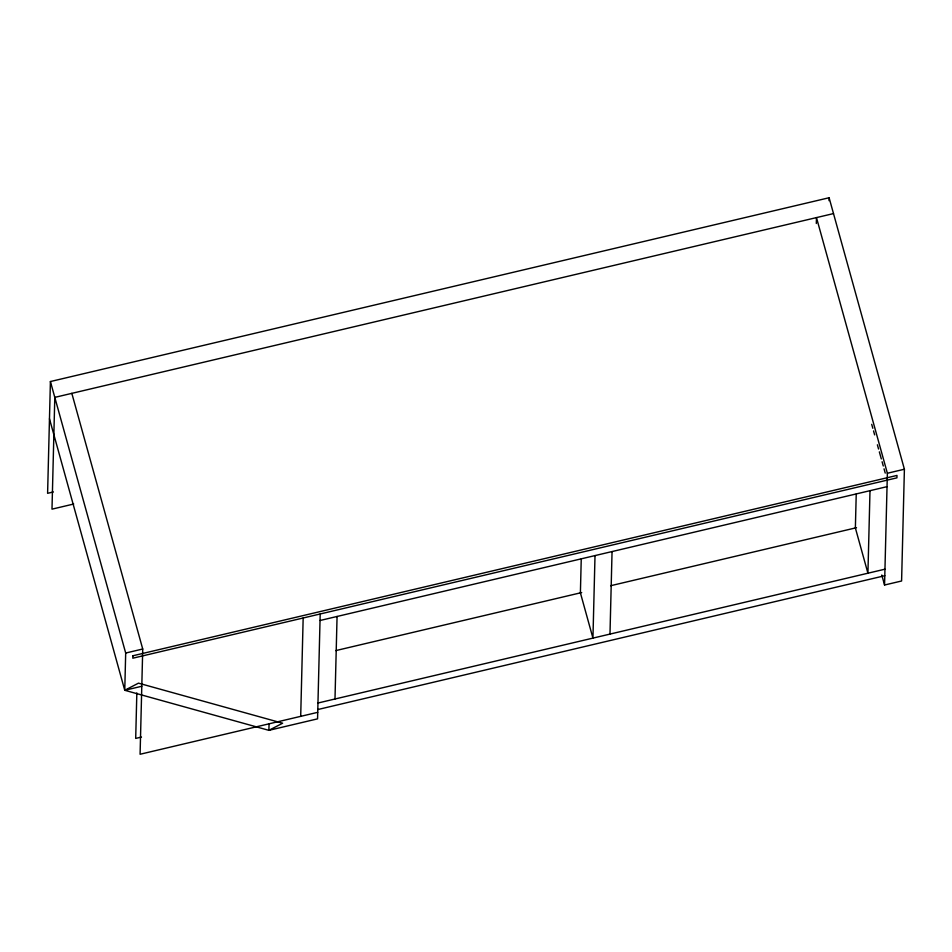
<?xml version="1.0" encoding="UTF-8"?>
<svg xmlns="http://www.w3.org/2000/svg" width="952" height="952" viewBox="0 0 952 952"><rect width="100%" height="100%" fill="white"/><g stroke="black" fill="none" stroke-linecap="round" stroke-linejoin="round"><path stroke-width="1.43" d="M881.79 575.02L884.563 585.016L901.592 580.994L904.4 469.229L829.109 197.742L50.408 381.538L47.6 493.315L53.395 491.946M320.193 613.969L317.563 718.855L268.892 730.339L124.76 690.283L125.688 653.036L50.408 381.538M136.838 692.913L135.696 738.419L141.479 737.05M71.828 393.354L142.729 649.014L140.087 754.258L317.73 712.334M269.059 723.817L268.892 730.339L282.625 723.211L138.48 683.155L124.76 690.283L49.468 418.797M300.701 716.344L303.164 617.991M334.997 698.994L337.067 616.468M581.244 558.967L580.399 592.858L592.941 638.114L595.012 555.587M609.982 634.091L612.053 551.565M816.316 223.482L816.471 217.603L887.371 473.251L884.563 585.016M829.037 200.682L829.109 197.742M856.229 494.064L855.372 527.955L867.927 573.211L869.997 490.685M833.5 213.581L54.799 397.377L51.991 509.153L73.709 504.024M125.688 653.036L142.729 649.014M887.371 473.251L904.4 469.229M320.039 620.49L887.026 486.662M124.76 690.283L141.788 686.261M335.794 650.597L581.684 592.56M610.613 585.73L856.502 527.694M317.968 703.016L884.955 569.189M317.801 709.538L884.801 575.71M871.711 424.342L872.817 428.293M873.543 430.935L874.65 434.897M877.387 444.798L878.565 449.035M879.351 451.867L881.314 458.935M882.099 461.756L883.277 466.004M884.051 468.836L885.229 473.073M132.887 655.773L132.816 658.201L896.927 477.844L896.986 475.429L132.887 655.773"/></g></svg>
